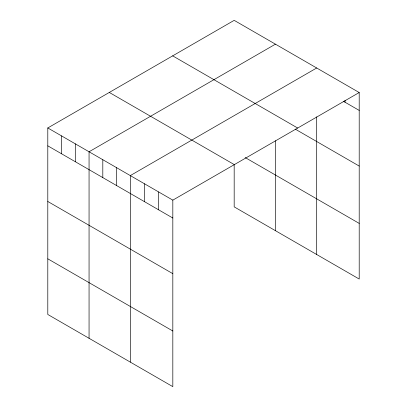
<?xml version="1.0" encoding="UTF-8"?>
<svg xmlns="http://www.w3.org/2000/svg" width="407" height="407" viewBox="0 0 407 407"><rect width="100%" height="100%" fill="white"/><g stroke="black" fill="none" stroke-linecap="round" stroke-linejoin="round"><path stroke-width="0.61" d="M47.797 127.956L172.822 200.137L172.822 386.65L47.797 314.469L47.797 127.956L234.178 20.35L359.203 92.531L359.203 279.044L234.178 206.863L234.178 165.125M275.437 44.17L89.057 151.775L89.057 338.288M316.697 67.989L130.311 175.595L130.311 362.108M172.822 200.137L359.203 92.531M343.401 101.287L359.203 110.409M172.675 55.861L297.695 128.042M295.243 129.131L359.203 166.061M245.182 157.565L359.203 223.392M109.305 92.445L234.325 164.632M47.797 145.838L172.822 218.02M47.797 201.485L172.822 273.667M47.797 258.821L172.822 331.003M345.034 100.381L345.034 102.228M316.697 116.855L316.697 254.502M275.437 140.756L275.437 230.683M158.649 191.956L158.649 209.839M144.48 183.776L144.48 201.658M116.56 167.659L116.56 185.536M102.808 159.717L102.808 177.594M75.3 143.839L75.3 161.716M61.549 135.897L61.549 153.775"/></g></svg>
